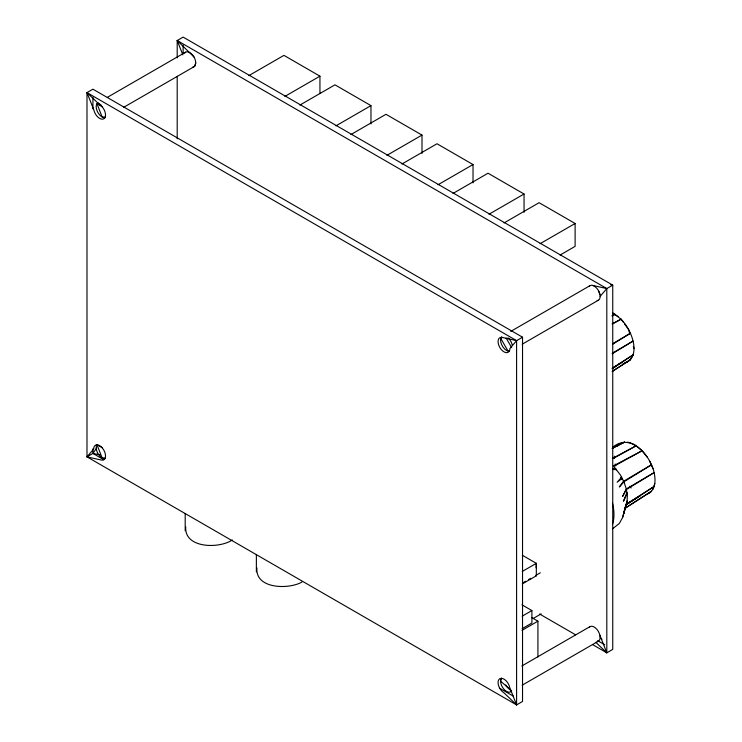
<?xml version="1.0" encoding="UTF-8"?>
<svg xmlns="http://www.w3.org/2000/svg" width="742" height="742" viewBox="0 0 742 742"><rect width="100%" height="100%" fill="white"/><g stroke="black" fill="none" stroke-linecap="round" stroke-linejoin="round"><path stroke-width="1.11" d="M232.311 539.953C219.307 548.876 184.09 548.57 185.741 526.829M301.985 582.034C288.823 589.64 255.1 589.129 256.918 567.927M536.095 567.741L536.327 563.336L522.331 555.257M612.864 312.911L621.063 319.199A28.771 16.621 60 0 1 628.539 329.411C633.798 338.992 638.528 356.253 626.304 362.476M612.456 528.851L619.329 523.462L622.547 517.61L627.009 501.926L627.361 495.777L626.424 489.507L654.11 472.626C650.502 455.56 630.746 432.011 612.66 447.352L624.495 442.111L612.326 448.363M184.656 53.053A8.403 4.851 60 0 1 191.334 53.712A8.403 4.851 60 0 1 195.74 62.884L194.942 65.853A8.403 4.851 60 0 1 192.772 67.105M626.424 489.507L622.547 496.528L626.304 488.922L654.11 472.626A28.771 16.612 60 0 1 654.787 483.441C654.194 487.874 651.791 492.465 647.349 494.024M194.942 65.853L195.74 62.884M627.12 500.943L623.484 514.011L627.009 501.926M622.547 517.61L626.304 504.606L654.11 486.474L626.424 504.161M652.997 489.108L654.787 483.45M627.009 492.419L623.484 501.221L627.12 493.532M625.265 506.962L626.304 504.606M501.369 337.156L500.776 338.463A8.403 4.851 60 0 0 508.047 351.068L509.485 351.207M612.187 371.482L630.431 359.722L633.065 354.936L612.057 368.338M86.99 456.868L101.135 460.012A8.403 4.851 60 0 0 105.447 454.688A8.403 4.851 60 0 0 99.076 445.367A8.403 4.851 60 0 0 93.65 449.068L86.99 456.868L516.599 704.9L522.535 701.468L522.535 337.211L92.926 89.179L86.99 92.611L86.99 456.868L92.926 453.436L96.655 448.057M501.796 337.007L500.776 338.463L508.047 351.068M623.642 481.233L619.329 486.965L623.911 481.818L651.476 464.798L623.642 481.233L620.34 474.908L613.717 466.366L642.099 450.746L647.349 457.285M86.99 92.611L99.595 104.668A8.403 4.851 60 0 1 105.512 114.351A8.403 4.851 60 0 1 100.624 118.887A8.403 4.851 60 0 1 93.854 109.992L86.99 92.611L516.599 340.643L509.939 348.443A8.403 4.851 60 0 1 504.514 352.144A8.403 4.851 60 0 1 498.142 342.823A8.403 4.851 60 0 1 502.455 337.499L516.599 340.643L522.535 337.211M597.171 300.584A8.403 4.851 60 0 0 600.139 296.355L606.808 288.564L612.744 285.132L612.744 649.389L606.808 652.821L592.747 644.705M621.62 477.171L617.112 482.254L622.26 478.302M617.696 446.025L619.746 443.735L617.854 445.385M612.929 368.051L633.065 354.936M625.562 507.982L651.476 491.269L624.866 508.344M612.373 371.306L630.431 359.722M612.54 368.384L616.324 365.973M620.108 363.552L618.216 364.758L620.089 363.552M626.016 504.773L640.207 495.702L625.775 504.755M612.41 368.375L616.25 365.964M612.716 344.186L630.44 333.251L612.54 343.806M612.298 353.73L633.065 341.079L612.215 353.294M177.199 57.876L177.199 40.532L183.135 37.1L612.744 285.132L610.647 284.715M107.349 97.35L185.602 52.172M123.784 107.265L194.005 66.724M248.885 75.61L283.936 55.372L319.941 76.166L319.941 93.316M284.891 96.404L319.941 76.166M299.907 105.067L334.957 84.838L370.972 105.624L370.972 123.923M335.922 125.862L370.972 105.624M350.938 134.534L385.988 114.296L421.994 135.09L421.994 153.381M386.953 155.319L421.994 135.09M401.969 163.991L437.01 143.753L473.025 164.548L473.025 182.847M437.975 184.786L473.025 164.548M452.991 193.449L488.041 173.22L524.047 194.005L524.047 212.305M489.006 214.243L524.047 194.005M504.059 222.934L539.1 202.696L575.115 223.49L575.115 246.363L560.099 255.035M540.065 243.719L575.115 223.49M510.746 331.405L590.001 285.651M522.164 344.223L598.404 300.204M522.294 571.433L536.327 563.336L536.327 575.811L522.294 583.908M523.676 582.396L525.679 581.236M528.684 579.502L530.688 578.343M540.315 572.787L535.696 575.449L536.327 575.811M522.118 616.203L531.893 610.564L531.893 623.039L522.136 628.669M533.21 618.466L541.168 613.875M521.997 630.366L537.922 621.175L537.922 656.976M521.784 666.01L590.001 626.619M522.164 685.191L598.404 641.181M612.122 315.897L615.146 314.228L612.178 315.814M612.975 458.602L636.182 445.775L642.099 450.746L613.3 465.911M612.957 323.66L621.063 319.199L623.104 321.982M612.419 458.463L636.182 445.775A28.771 16.612 60 0 0 627.231 442.167M612.122 323.902L621.063 319.199M612.159 448.372L624.495 442.111M624.736 362.68L628.53 361.373M612.66 468.925L615.823 468.656M612.53 469.473L616.611 469.658M105.262 117.245L102.108 116.939L96.97 103.676L97.916 102.795L101.654 105.522M105.262 458.222L102.108 457.907L96.97 444.643L102.581 447.89M620.405 362.588L622.659 362.866M92.926 448.808L92.926 453.436L100.281 454.892M589.055 286.523A8.403 4.851 60 0 1 592.663 285.41L606.808 288.564L606.808 652.821L595.78 642.266M592.663 285.41C597.087 287.043 599.879 291.782 600.139 296.355M182.847 54.843L177.199 40.532L606.808 288.564M613.625 313.875L618.16 316.491M102.581 106.913L96.97 103.676A8.403 4.851 60 0 0 97.916 112.506A8.403 4.851 60 0 0 105.086 117.737M597.69 640.698L604.711 644.752M539.555 613.996L575.69 634.855M521.941 604.823L531.893 610.564M531.986 617.743L537.922 621.175M92.926 453.436L103.806 459.715M499.468 688.149L513.51 696.256M600.269 637.758L601.929 639.307M510.06 689.837L508.4 688.288A8.403 4.851 60 0 1 505.738 684.977M629.504 486.39L631.173 487.958M177.199 40.532L194.005 57.023M516.599 704.9L503.994 692.842A8.403 4.851 60 0 1 498.077 683.159A8.403 4.851 60 0 1 502.965 678.624A8.403 4.851 60 0 1 509.735 687.519L516.599 704.9L516.599 340.643M624.458 323.846L628.539 329.411L629.745 333.659M623.234 481.085L624.495 482.801M620.868 477.533L621.981 479.369M506.1 337.981L511.692 347.673M649.584 460.958L652.997 468.721M599.935 635.44L606.808 652.821M598.404 290.502L599.935 294.463M623.911 481.818L626.304 488.922M633.362 346.403L633.965 348.527M615.22 464.028L615.777 465.985M614.32 456.58L614.432 458.398M614.543 456.209L614.543 458.213M256.37 554.534L256.37 571.859M185.194 513.445L185.194 530.771M183.135 45.197L183.135 53.285M177.199 76.38L177.199 138.819M92.926 97.276L92.926 108.842M589.055 627.5A8.403 4.851 60 0 1 598.404 631.47A8.403 4.851 60 0 1 597.171 641.561M105.086 458.704A8.403 4.851 60 0 1 97.916 453.473A8.403 4.851 60 0 1 96.97 444.643M508.047 337.814A8.403 4.851 60 0 1 512.249 345.095M612.447 502.9A42.016 24.254 60 0 1 612.447 524.52M500.776 679.44L500.572 681.091A8.403 4.851 60 0 0 504.977 690.264A8.403 4.851 60 0 0 511.655 690.923L500.572 681.091L501.369 678.123L500.776 679.44"/></g></svg>
